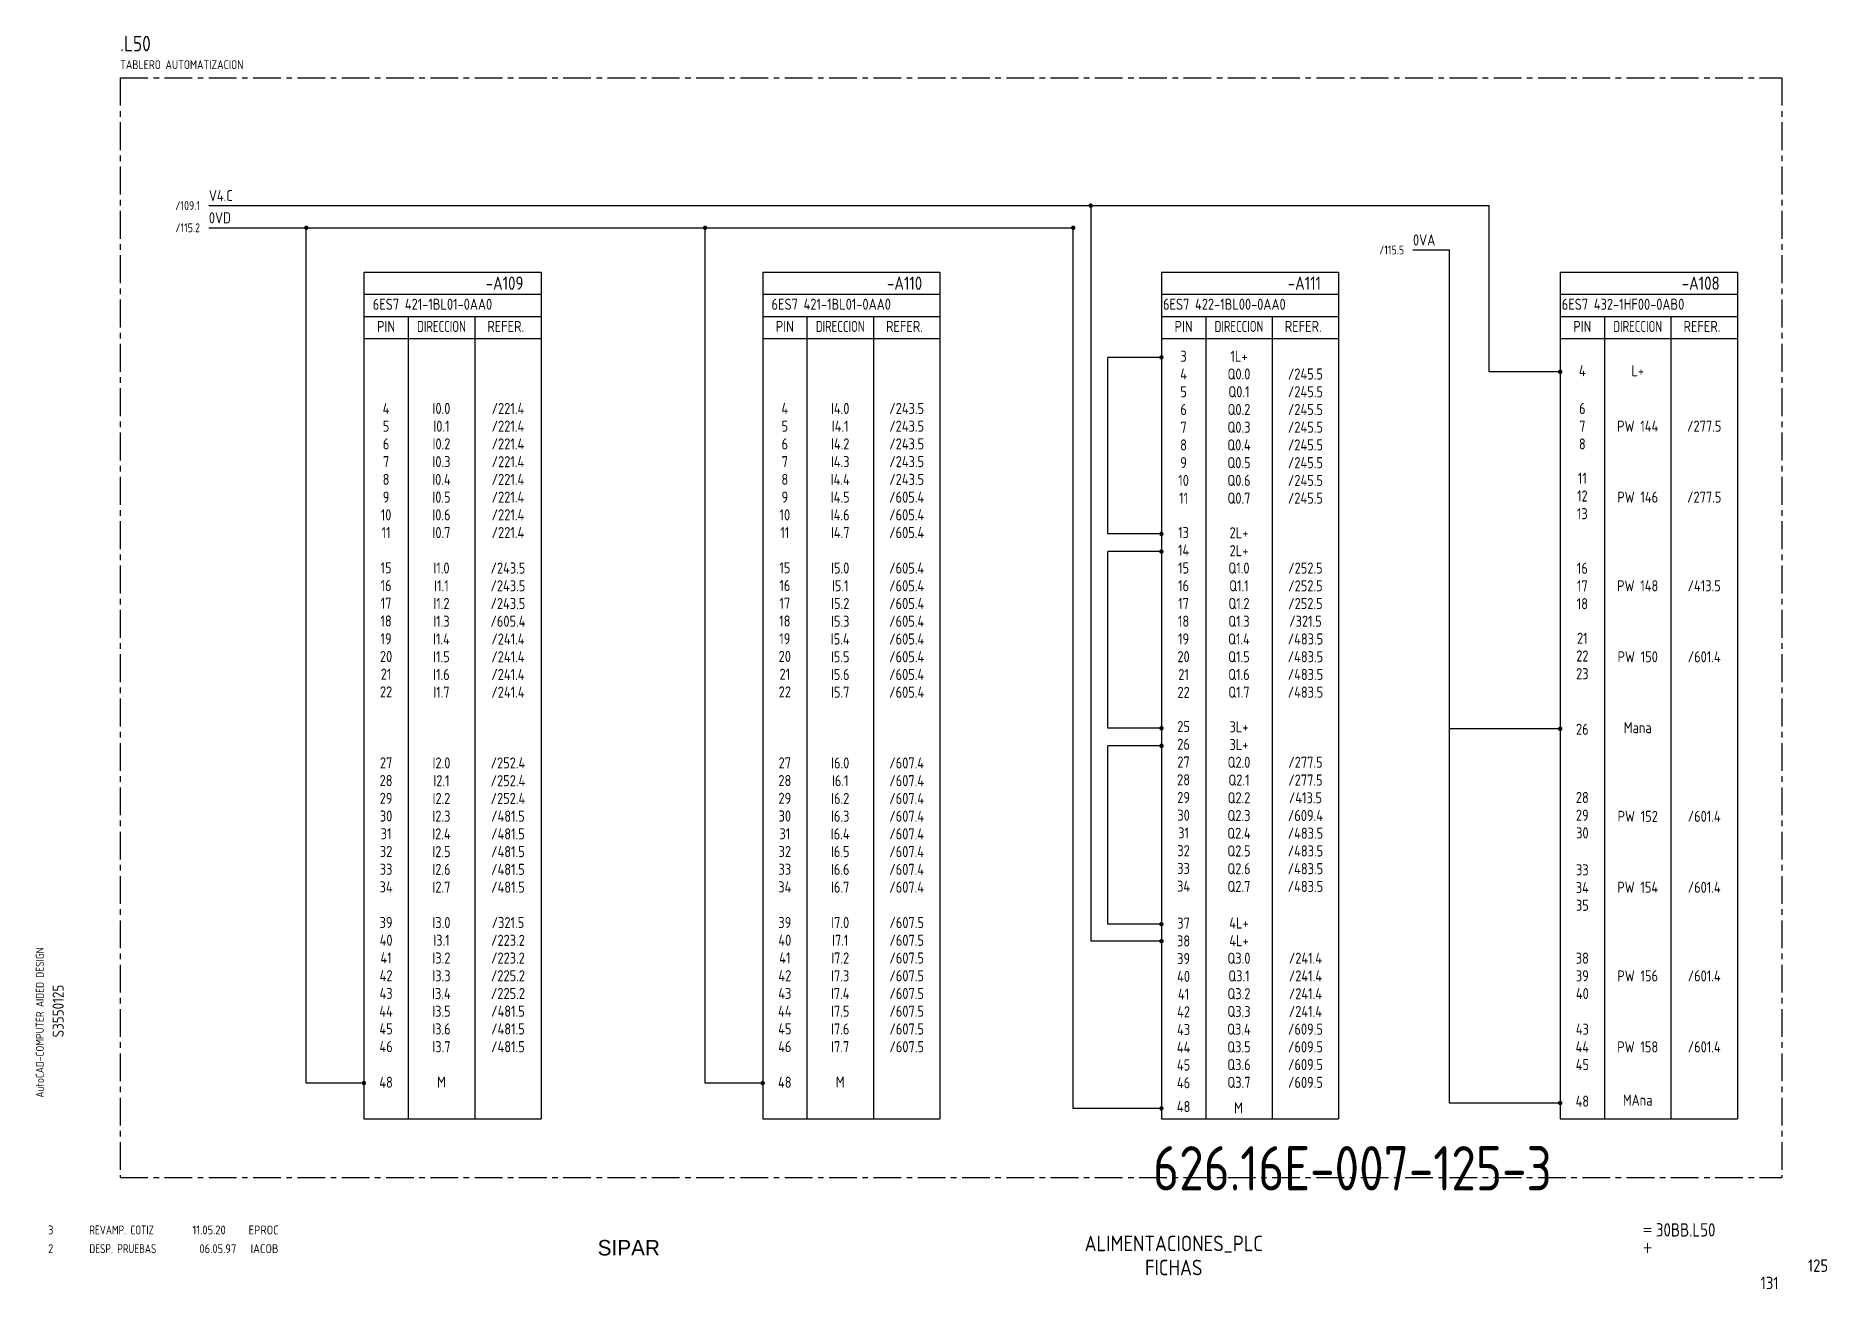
# Model space of a CAD drawing. Extents: x 10 to 414, y 6 to 288.
import ezdxf
from ezdxf.enums import TextEntityAlignment as Align

# ---------------------------------------------------------------- set-up
doc = ezdxf.new("R2010")
doc.units = 0
doc.header["$LTSCALE"] = 5
doc.header["$MEASUREMENT"] = 0
doc.linetypes.add('CENTER', pattern=[2, 1.25, -0.25, 0.25, -0.25])
doc.layers.get('0').update_dxf_attribs({"linetype": 'CONTINUOUS'})
doc.layers.add('CART', color=7, linetype='CONTINUOUS')
doc.styles.add('DIN', font='DIN.shx', dxfattribs={"width": 0.85})
doc.styles.add('N', font='ROMANS', dxfattribs={"width": 0.85, "height": 3})
doc.styles.add('X', font='UNIV.SHX', dxfattribs={"height": 3.5})

# ---------------------------------------------------------------- blocks, each defined once
blk = doc.blocks.new('B5-3')
at = {"linetype": 'Continuous', "const_width": 0.5}
blk.add_lwpolyline([(-0.25, 0, 1), (0.25, 0, 1)], format="xyb", close=True, dxfattribs=at)
blk = doc.blocks.new('REV2')
at = {"color": 3, "style": 'DIN'}
for s, width, p in [('2', 0.9, (12.45, 13.79)), ('DESP. PRUEBAS', 0.8, (21.76, 13.79)), ('06.05.97', 0.9, (46.59, 13.79)), ('IACOB', 0.9, (58.16, 13.79))]:
    blk.add_text(s, height=2, dxfattribs=dict(at, width=width)).set_placement(p)

msp = doc.modelspace()

# ---------------------------------------------------------------- linework, layer by layer
at = {"color": 3, "linetype": 'CENTER'}
for p, q in [((28.72, 278.84), (403.72, 278.84)), ((28.72, 278.84), (28.72, 30.83)), ((403.72, 278.84), (403.72, 30.83)), ((28.72, 30.83), (403.72, 30.83))]:
    msp.add_line(p, q, dxfattribs=at)
for p, q in [((48.72, 250.05), (337.72, 250.05)), ((337.72, 212.56), (337.72, 250.05)), ((48.72, 245.05), (243.82, 245.05)), ((70.72, 52.13), (70.72, 245.05)), ((160.72, 52.13), (160.72, 245.05)), ((243.82, 46.43), (243.82, 245.05)), ((320.49, 240.05), (328.72, 240.05)), ((328.72, 47.63), (328.72, 240.05)), ((263.72, 215.82), (251.63, 215.82)), ((353.72, 212.56), (337.72, 212.56)), ((263.72, 175.99), (251.63, 175.99)), ((263.72, 172.02), (251.63, 172.02)), ((263.72, 132.17), (251.63, 132.17)), ((353.72, 132.05), (328.72, 132.05)), ((263.72, 128.2), (251.63, 128.2)), ((263.72, 87.96), (251.63, 87.96)), ((263.72, 84.15), (247.76, 84.15)), ((83.72, 52.13), (70.72, 52.13)), ((173.72, 52.13), (160.72, 52.13)), ((263.72, 46.43), (243.82, 46.43)), ((353.72, 47.63), (328.72, 47.63))]:
    msp.add_line(p, q)
at = {"linetype": 'Continuous'}
for p, q in [((247.76, 250.05), (247.76, 84.15)), ((251.63, 175.99), (251.63, 215.82)), ((251.63, 132.17), (251.63, 172.02)), ((251.63, 87.96), (251.63, 128.2))]:
    msp.add_line(p, q, dxfattribs=at)
at = {"color": 3}
for p, q in [((83.72, 235.05), (83.72, 44.05)), ((83.72, 235.05), (123.72, 235.05)), ((123.72, 235.05), (123.72, 44.05)), ((173.72, 235.05), (173.72, 44.05)), ((173.72, 235.05), (213.72, 235.05)), ((213.72, 235.05), (213.72, 44.05)), ((263.72, 235.05), (263.72, 44.05)), ((263.72, 235.05), (303.72, 235.05)), ((303.72, 235.05), (303.72, 44.05)), ((353.72, 235.05), (353.72, 44.05)), ((353.72, 235.05), (393.72, 235.05)), ((393.72, 235.05), (393.72, 44.05)), ((83.72, 230.05), (123.72, 230.05)), ((173.72, 230.05), (213.72, 230.05)), ((263.72, 230.05), (303.72, 230.05)), ((353.72, 230.05), (393.72, 230.05)), ((83.72, 225.05), (123.72, 225.05)), ((93.72, 225.05), (93.72, 44.05)), ((108.72, 225.05), (108.72, 44.05)), ((173.72, 225.05), (213.72, 225.05)), ((183.72, 225.05), (183.72, 44.05)), ((198.72, 225.05), (198.72, 44.05)), ((263.72, 225.05), (303.72, 225.05)), ((273.72, 225.05), (273.72, 44.05)), ((288.72, 225.05), (288.72, 44.05)), ((353.72, 225.05), (393.72, 225.05)), ((363.72, 225.05), (363.72, 44.05)), ((378.72, 225.05), (378.72, 44.05)), ((83.72, 220.05), (123.72, 220.05)), ((173.72, 220.05), (213.72, 220.05)), ((263.72, 220.05), (303.72, 220.05)), ((353.72, 220.05), (393.72, 220.05)), ((83.72, 44.05), (123.72, 44.05)), ((173.72, 44.05), (213.72, 44.05)), ((263.72, 44.05), (303.72, 44.05)), ((353.72, 44.05), (393.72, 44.05))]:
    msp.add_line(p, q, dxfattribs=at)
at = {"const_width": 0.5}
for points in [[(247.51, 250.05, 1), (248.01, 250.05, 1)], [(70.47, 245.05, 1), (70.97, 245.05, 1)], [(160.47, 245.05, 1), (160.97, 245.05, 1)], [(243.57, 245.05, 1), (244.07, 245.05, 1)]]:
    msp.add_lwpolyline(points, format="xyb", close=True, dxfattribs=at)

# ---------------------------------------------------------------- block references
for p in [(263.72, 215.82), (353.72, 212.56), (263.72, 175.99), (263.72, 172.02), (263.72, 132.17), (353.72, 132.05), (263.72, 128.2), (263.72, 87.96), (263.72, 84.15), (83.72, 52.13), (173.72, 52.13), (263.72, 46.43), (353.72, 47.63)]:
    msp.add_blockref('B5-3', p)
at = {"linetype": 'Continuous'}
msp.add_blockref('REV2', (0, 0), dxfattribs=at)

# ---------------------------------------------------------------- texts
at = {"color": 3, "style": 'DIN'}
for s, height, width, p in [('.L50', 3.5, 0.85, (28.72, 284.84)), ('3', 2, 0.9, (12.44, 18.01)), ('REVAMP. COTIZ', 2, 0.8, (21.75, 18.01)), ('11.05.20', 2, 0.9, (45.02, 18.01)), ('EPROC', 2, 0.9, (57.7, 18.01))]:
    msp.add_text(s, height=height, dxfattribs=dict(at, width=width)).set_placement(p)
at = {"style": 'DIN', "width": 0.85}
for s, height, p in [('TABLERO AUTOMATIZACION', 2, (28.72, 280.84)), ('V4.C', 2.5, (48.72, 251.05)), ('0VD', 2.5, (48.72, 246.05)), ('0VA', 2.5, (320.49, 241.05)), ('6ES7 421-1BL01-0AA0', 2.5, (85.72, 226.55)), ('6ES7 421-1BL01-0AA0', 2.5, (175.72, 226.55)), ('6ES7 422-1BL00-0AA0', 2.5, (264.08, 226.55)), ('6ES7 432-1HF00-0AB0', 2.5, (354.08, 226.55))]:
    msp.add_text(s, height=height, dxfattribs=at).set_placement(p)
for s, p in [('/109.1', (46.72, 249.05)), ('/115.2', (46.72, 244.05)), ('/115.5', (318.49, 239.05))]:
    msp.add_text(s, height=2, dxfattribs=at).set_placement(p, align=Align.RIGHT)
at = {"color": 3, "style": 'DIN', "width": 0.85}
for s, p in [('-A109', (119.72, 231.05)), ('-A110', (209.72, 231.05)), ('-A111', (299.72, 231.05)), ('-A108', (389.72, 231.05))]:
    msp.add_text(s, height=3, dxfattribs=at).set_placement(p, align=Align.RIGHT)
at = {"style": 'DIN', "width": 0.85}
for s, p in [('PIN', (88.72, 221.55)), ('REFER.', (115.72, 221.55)), ('PIN', (178.72, 221.55)), ('REFER.', (205.72, 221.55)), ('PIN', (268.72, 221.55)), ('REFER.', (295.72, 221.55)), ('PIN', (358.72, 221.55)), ('REFER.', (385.72, 221.55)), ('3', (268.72, 214.82)), ('1L+', (281.22, 214.82)), ('4', (268.72, 210.82)), ('Q0.0', (281.22, 210.82)), ('/245.5', (296.22, 210.82)), ('4', (358.72, 211.57)), ('L+', (371.22, 211.56)), ('5', (268.72, 206.82)), ('Q0.1', (281.22, 206.82)), ('/245.5', (296.22, 206.82)), ('4', (88.72, 203.05)), ('I0.0', (101.22, 203.05)), ('/221.4', (116.22, 203.05)), ('4', (178.72, 203.05)), ('I4.0', (191.22, 203.05)), ('/243.5', (206.22, 203.05)), ('6', (268.72, 202.82)), ('Q0.2', (281.22, 202.82)), ('/245.5', (296.22, 202.82)), ('6', (358.72, 203.04)), ('5', (88.72, 199.05)), ('I0.1', (101.22, 199.05)), ('/221.4', (116.22, 199.05)), ('5', (178.72, 199.05)), ('I4.1', (191.22, 199.05)), ('/243.5', (206.22, 199.05)), ('7', (268.72, 198.82)), ('Q0.3', (281.22, 198.82)), ('/245.5', (296.22, 198.82)), ('7', (358.72, 199.04)), ('PW 144', (371.22, 199.05)), ('/277.5', (386.22, 199.05)), ('6', (88.72, 195.05)), ('I0.2', (101.22, 195.05)), ('/221.4', (116.22, 195.05)), ('6', (178.72, 195.05)), ('I4.2', (191.22, 195.05)), ('/243.5', (206.22, 195.05)), ('8', (268.72, 194.82)), ('Q0.4', (281.22, 194.82)), ('/245.5', (296.22, 194.82)), ('8', (358.72, 195.04)), ('7', (88.72, 191.05)), ('I0.3', (101.22, 191.05)), ('/221.4', (116.22, 191.05)), ('7', (178.72, 191.05)), ('I4.3', (191.22, 191.05)), ('/243.5', (206.22, 191.05)), ('9', (268.72, 190.82)), ('Q0.5', (281.22, 190.82)), ('/245.5', (296.22, 190.82)), ('8', (88.72, 187.05)), ('I0.4', (101.22, 187.05)), ('/221.4', (116.22, 187.05)), ('8', (178.72, 187.05)), ('I4.4', (191.22, 187.05)), ('/243.5', (206.22, 187.05)), ('10', (268.72, 186.82)), ('Q0.6', (281.22, 186.82)), ('/245.5', (296.22, 186.82)), ('11', (358.72, 187.31)), ('9', (88.72, 183.05)), ('I0.5', (101.22, 183.05)), ('/221.4', (116.22, 183.05)), ('9', (178.72, 183.05)), ('I4.5', (191.22, 183.05)), ('/605.4', (206.22, 183.05)), ('11', (268.72, 182.82)), ('Q0.7', (281.22, 182.82)), ('/245.5', (296.22, 182.82)), ('12', (358.72, 183.31)), ('PW 146', (371.22, 183.05)), ('/277.5', (386.22, 183.05)), ('10', (88.72, 179.05)), ('I0.6', (101.22, 179.05)), ('/221.4', (116.22, 179.05)), ('10', (178.72, 179.05)), ('I4.6', (191.22, 179.05)), ('/605.4', (206.22, 179.05)), ('13', (358.72, 179.31)), ('11', (88.72, 175.05)), ('I0.7', (101.22, 175.05)), ('/221.4', (116.22, 175.05)), ('11', (178.72, 175.05)), ('I4.7', (191.22, 175.05)), ('/605.4', (206.22, 175.05)), ('13', (268.72, 175.07)), ('2L+', (281.22, 175.02)), ('14', (268.72, 171.07)), ('2L+', (281.22, 170.97)), ('15', (88.72, 167.11)), ('I1.0', (101.22, 167.05)), ('/243.5', (116.22, 167.05)), ('15', (178.72, 167.11)), ('I5.0', (191.22, 167.05)), ('/605.4', (206.22, 167.05)), ('15', (268.72, 167.07)), ('Q1.0', (281.22, 167.05)), ('/252.5', (296.22, 167.05)), ('16', (358.72, 167.01)), ('16', (88.72, 163.11)), ('I1.1', (101.22, 163.05)), ('/243.5', (116.22, 163.05)), ('16', (178.72, 163.11)), ('I5.1', (191.22, 163.05)), ('/605.4', (206.22, 163.05)), ('16', (268.72, 163.07)), ('Q1.1', (281.22, 163.05)), ('/252.5', (296.22, 163.05)), ('17', (358.72, 163.01)), ('PW 148', (371.22, 163.05)), ('/413.5', (386.22, 163.05)), ('17', (88.72, 159.11)), ('I1.2', (101.22, 159.05)), ('/243.5', (116.22, 159.05)), ('17', (178.72, 159.11)), ('I5.2', (191.22, 159.05)), ('/605.4', (206.22, 159.05)), ('17', (268.72, 159.07)), ('Q1.2', (281.22, 159.05)), ('/252.5', (296.22, 159.05)), ('18', (358.72, 159.01)), ('18', (88.72, 155.11)), ('I1.3', (101.22, 155.05)), ('/605.4', (116.22, 155.05)), ('18', (178.72, 155.11)), ('I5.3', (191.22, 155.05)), ('/605.4', (206.22, 155.05)), ('18', (268.72, 155.07)), ('Q1.3', (281.22, 155.05)), ('/321.5', (296.22, 155.05)), ('21', (358.72, 151.22)), ('20', (88.72, 147.11)), ('19', (88.72, 151.11)), ('I1.4', (101.22, 151.05)), ('/241.4', (116.22, 151.05)), ('20', (178.72, 147.11)), ('19', (178.72, 151.11)), ('I5.4', (191.22, 151.05)), ('/605.4', (206.22, 151.05)), ('19', (268.72, 151.07)), ('Q1.4', (281.22, 151.05)), ('/483.5', (296.22, 151.05)), ('22', (358.72, 147.22)), ('21', (88.72, 143.11)), ('I1.5', (101.22, 147.05)), ('I1.6', (101.22, 143.05)), ('/241.4', (116.22, 147.05)), ('/241.4', (116.22, 143.05)), ('21', (178.72, 143.11)), ('I5.5', (191.22, 147.05)), ('I5.6', (191.22, 143.05)), ('/605.4', (206.22, 147.05)), ('/605.4', (206.22, 143.05)), ('20', (268.72, 147.07)), ('Q1.5', (281.22, 147.05)), ('Q1.6', (281.22, 143.05)), ('/483.5', (296.22, 147.05)), ('/483.5', (296.22, 143.05)), ('23', (358.72, 143.22)), ('PW 150', (371.22, 147.05)), ('/601.4', (386.22, 147.05)), ('22', (88.72, 139.11)), ('I1.7', (101.22, 139.05)), ('/241.4', (116.22, 139.05)), ('22', (178.72, 139.11)), ('I5.7', (191.22, 139.05)), ('/605.4', (206.22, 139.05)), ('22', (268.72, 139.02)), ('21', (268.72, 143.02)), ('Q1.7', (281.22, 139.05)), ('/483.5', (296.22, 139.05)), ('25', (268.72, 131.3)), ('3L+', (281.22, 131.24)), ('Mana', (371.22, 131.05)), ('26', (268.72, 127.3)), ('3L+', (281.22, 127.24)), ('26', (358.72, 130.7)), ('27', (88.72, 123.11)), ('I2.0', (101.22, 123.09)), ('/252.4', (116.22, 123.09)), ('27', (178.72, 123.11)), ('I6.0', (191.22, 123.09)), ('/607.4', (206.22, 123.09)), ('27', (268.72, 123.3)), ('Q2.0', (281.22, 123.24)), ('/277.5', (296.22, 123.24)), ('28', (88.72, 119.12)), ('I2.1', (101.22, 119.09)), ('/252.4', (116.22, 119.09)), ('28', (178.72, 119.12)), ('I6.1', (191.22, 119.09)), ('/607.4', (206.22, 119.09)), ('28', (268.72, 119.3)), ('Q2.1', (281.22, 119.24)), ('/277.5', (296.22, 119.24)), ('29', (88.72, 115.12)), ('I2.2', (101.22, 115.09)), ('/252.4', (116.22, 115.09)), ('29', (178.72, 115.12)), ('I6.2', (191.22, 115.09)), ('/607.4', (206.22, 115.09)), ('29', (268.72, 115.3)), ('Q2.2', (281.22, 115.24)), ('/413.5', (296.22, 115.24)), ('28', (358.72, 115.31)), ('30', (88.72, 111.12)), ('I2.3', (101.22, 111.09)), ('/481.5', (116.22, 111.09)), ('30', (178.72, 111.12)), ('I6.3', (191.22, 111.09)), ('/607.4', (206.22, 111.09)), ('30', (268.72, 111.3)), ('Q2.3', (281.22, 111.24)), ('/609.4', (296.22, 111.24)), ('29', (358.72, 111.31)), ('PW 152', (371.22, 111.05)), ('/601.4', (386.22, 111.05)), ('31', (88.72, 107.12)), ('I2.4', (101.22, 107.09)), ('/481.5', (116.22, 107.09)), ('31', (178.72, 107.12)), ('I6.4', (191.22, 107.09)), ('/607.4', (206.22, 107.09)), ('31', (268.72, 107.3)), ('Q2.4', (281.22, 107.24)), ('/483.5', (296.22, 107.24)), ('30', (358.72, 107.31)), ('32', (88.72, 103.12)), ('I2.5', (101.22, 103.09)), ('/481.5', (116.22, 103.09)), ('32', (178.72, 103.12)), ('I6.5', (191.22, 103.09)), ('/607.4', (206.22, 103.09)), ('32', (268.72, 103.3)), ('Q2.5', (281.22, 103.24)), ('/483.5', (296.22, 103.24)), ('33', (88.72, 99.12)), ('I2.6', (101.22, 99.09)), ('/481.5', (116.22, 99.09)), ('33', (178.72, 99.12)), ('I6.6', (191.22, 99.09)), ('/607.4', (206.22, 99.09)), ('33', (268.72, 99.3)), ('Q2.6', (281.22, 99.24)), ('/483.5', (296.22, 99.24)), ('33', (358.72, 98.98)), ('34', (88.72, 95.12)), ('I2.7', (101.22, 95.09)), ('/481.5', (116.22, 95.09)), ('34', (178.72, 95.12)), ('I6.7', (191.22, 95.09)), ('/607.4', (206.22, 95.09)), ('34', (268.72, 95.3)), ('Q2.7', (281.22, 95.24)), ('/483.5', (296.22, 95.24)), ('34', (358.72, 94.98)), ('PW 154', (371.22, 95.05)), ('/601.4', (386.22, 95.05)), ('35', (358.72, 90.98)), ('39', (88.72, 87.11)), ('I3.0', (101.22, 87.09)), ('/321.5', (116.22, 87.09)), ('39', (178.72, 87.11)), ('I7.0', (191.22, 87.09)), ('/607.5', (206.22, 87.09)), ('37', (268.72, 86.95)), ('4L+', (281.22, 87)), ('40', (88.72, 83.11)), ('I3.1', (101.22, 83.09)), ('/223.2', (116.22, 83.09)), ('40', (178.72, 83.11)), ('I7.1', (191.22, 83.09)), ('/607.5', (206.22, 83.09)), ('38', (268.72, 82.95)), ('4L+', (281.22, 83.01)), ('41', (88.72, 79.11)), ('I3.2', (101.22, 79.09)), ('/223.2', (116.22, 79.09)), ('41', (178.72, 79.11)), ('I7.2', (191.22, 79.09)), ('/607.5', (206.22, 79.09)), ('39', (268.72, 78.95)), ('Q3.0', (281.22, 79.05)), ('/241.4', (296.22, 79.05)), ('38', (358.72, 79.07)), ('42', (88.72, 75.11)), ('I3.3', (101.22, 75.09)), ('/225.2', (116.22, 75.09)), ('42', (178.72, 75.11)), ('I7.3', (191.22, 75.09)), ('/607.5', (206.22, 75.09)), ('40', (268.72, 74.95)), ('Q3.1', (281.22, 75.05)), ('/241.4', (296.22, 75.05)), ('39', (358.72, 75.07)), ('PW 156', (371.22, 75.05)), ('/601.4', (386.22, 75.05)), ('43', (88.72, 71.11)), ('I3.4', (101.22, 71.09)), ('/225.2', (116.22, 71.09)), ('43', (178.72, 71.11)), ('I7.4', (191.22, 71.09)), ('/607.5', (206.22, 71.09)), ('41', (268.72, 70.95)), ('Q3.2', (281.22, 71.05)), ('/241.4', (296.22, 71.05)), ('40', (358.72, 71.07)), ('44', (88.72, 67.11)), ('I3.5', (101.22, 67.09)), ('/481.5', (116.22, 67.09)), ('44', (178.72, 67.11)), ('I7.5', (191.22, 67.09)), ('/607.5', (206.22, 67.09)), ('42', (268.72, 66.95)), ('Q3.3', (281.22, 67.05)), ('/241.4', (296.22, 67.05)), ('45', (88.72, 63.11)), ('I3.6', (101.22, 63.09)), ('/481.5', (116.22, 63.09)), ('45', (178.72, 63.11)), ('I7.6', (191.22, 63.09)), ('/607.5', (206.22, 63.09)), ('43', (268.72, 62.97)), ('Q3.4', (281.22, 63.05)), ('/609.5', (296.22, 63.05)), ('43', (358.72, 63.05)), ('46', (88.72, 59.11)), ('I3.7', (101.22, 59.09)), ('/481.5', (116.22, 59.09)), ('46', (178.72, 59.11)), ('I7.7', (191.22, 59.09)), ('/607.5', (206.22, 59.09)), ('44', (268.72, 58.97)), ('Q3.5', (281.22, 59.05)), ('/609.5', (296.22, 59.05)), ('44', (358.72, 59.05)), ('PW 158', (371.22, 59.05)), ('/601.4', (386.22, 59.05)), ('45', (268.72, 54.97)), ('Q3.6', (281.22, 55.05)), ('/609.5', (296.22, 55.05)), ('45', (358.72, 55.05)), ('48', (88.72, 51.07)), ('M', (101.22, 51.13)), ('48', (178.72, 51.07)), ('M', (191.22, 51.13)), ('46', (268.72, 50.97)), ('Q3.7', (281.22, 51.05)), ('/609.5', (296.22, 51.05)), ('48', (358.72, 46.8)), ('MAna', (371.22, 47.05)), ('48', (268.72, 45.58)), ('M', (281.1, 45.29))]:
    msp.add_text(s, height=2.5, dxfattribs=at).set_placement(p, align=Align.CENTER)
at = {"style": 'DIN', "width": 0.596129}
for p, p2 in [((95.72, 221.55), (106.72, 221.55)), ((185.72, 221.55), (196.72, 221.55)), ((275.72, 221.55), (286.72, 221.55)), ((365.72, 221.55), (376.72, 221.55))]:
    msp.add_text('DIRECCION', height=2.5, dxfattribs=at).set_placement(p, p2, align=Align.FIT)
at = {"color": 2, "insert": (261.85, 37.92), "char_height": 10, "width": 111.0411, "attachment_point": 1, "style": 'DIN'}
msp.add_mtext('626.16E-007-125-3', dxfattribs=at)
at = {"layer": 'CART', "color": 1, "style": 'DIN', "width": 0.9}
msp.add_text('AutoCAD-COMPUTER AIDED DESIGN', height=1.8, rotation=90, dxfattribs=at).set_placement((11.47, 48.84))
at = {"layer": 'CART', "color": 3, "style": 'N', "width": 0.85}
for s, p in [('=', (372.24, 17.91)), ('+', (372.24, 13.87))]:
    msp.add_text(s, height=2.5, dxfattribs=at).set_placement(p)
at = {"layer": 'CART', "color": 3, "style": 'DIN', "width": 0.9, "flags": 1}
msp.add_attdef('S3550125', text='', height=2.5, rotation=90, dxfattribs=at).set_placement((15.95, 68.38), align=Align.CENTER)
at = {"layer": 'CART', "color": 3, "style": 'DIN', "width": 0.85}
msp.add_attdef('30BB.L50', text='', height=3, dxfattribs=at).set_placement((375.33, 16.63), align=Align.BOTTOM_LEFT)
at = {"layer": 'CART', "color": 6, "style": 'X', "flags": 1}
msp.add_attdef('SIPAR', text='', height=3.5, dxfattribs=at).set_placement((143.5, 15), align=Align.MIDDLE)
at = {"layer": 'CART', "color": 2, "style": 'DIN', "width": 0.9, "flags": 1}
for tag, p in [('ALIMENTACIONES_PLC', (266.5, 15.81)), ('FICHAS', (266.5, 10.54))]:
    msp.add_attdef(tag, text='', height=3.5, dxfattribs=at).set_placement(p, align=Align.MIDDLE)
msp.add_attdef('125', text='', height=2.8, dxfattribs=at).set_placement((414.2, 9.56), align=Align.RIGHT)
at = {"layer": 'CART', "color": 7, "style": 'DIN', "width": 0.9, "flags": 1}
msp.add_attdef('131', (398.93, 5.65), '', height=2.8, dxfattribs=at)

doc.saveas('drawing.dxf')
